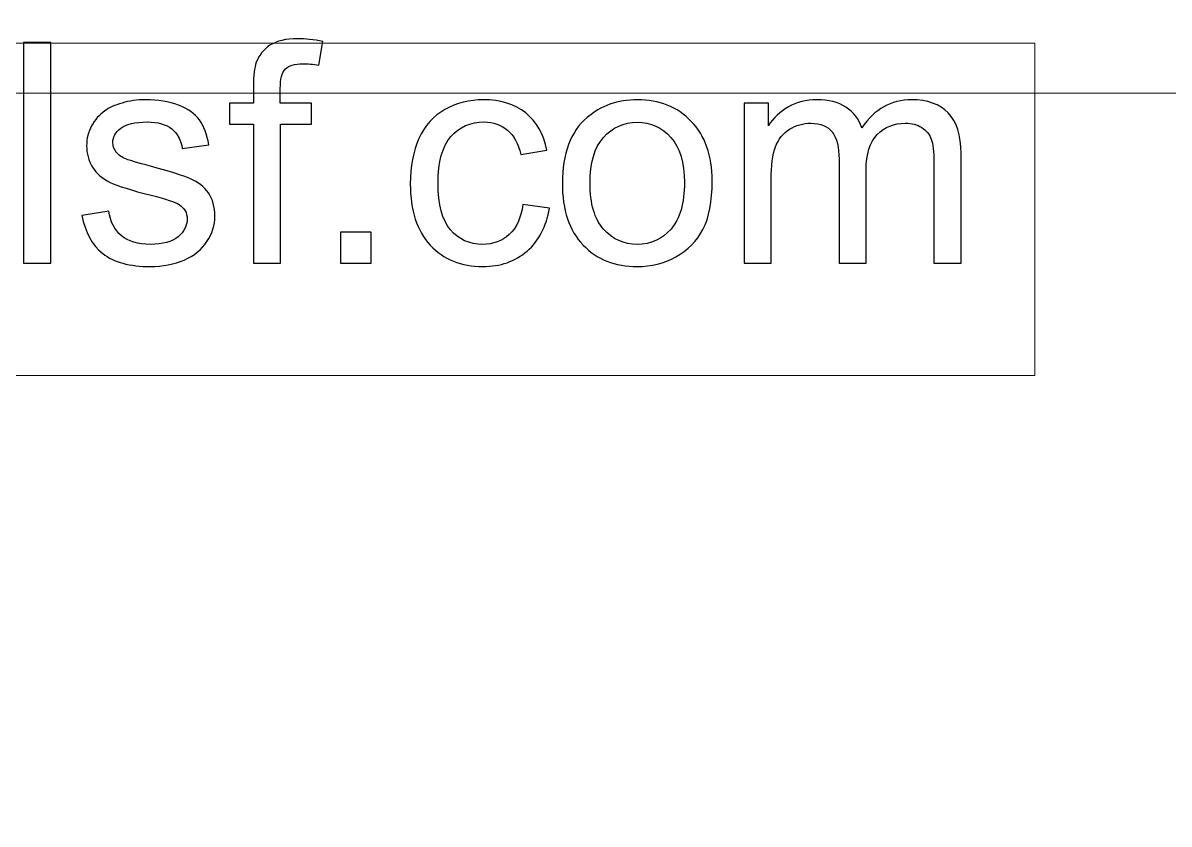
# Model space of a CAD drawing. Header units: centimetres. Extents: x -29.7 to 21.6, y -14.4 to 13.7.
# Drawn here: x -4.154 to -2.894, y 10.213 to 11.094 of the extents above; entities that cross this region are included whole.
import ezdxf

# ---------------------------------------------------------------- set-up
doc = ezdxf.new("R2010")
doc.units = ezdxf.units.CM
doc.header["$MEASUREMENT"] = 0
doc.layers.add('Layer 1', color=7, linetype='Continuous')

msp = doc.modelspace()

# ---------------------------------------------------------------- linework, layer by layer
at = {"layer": 'Layer 1', "color": 1, "lineweight": 9}
for points, knots in [([(-9.06641, 9.70732), (-9.06641, 9.70732), (-9.06641, 13.6953), (-9.06641, 13.6953), (-9.06641, 13.6953), (-9.06641, 13.6953), (0.90354, 13.6953), (0.90354, 13.6953), (0.90354, 13.6953), (0.90354, 13.6953), (0.90354, 9.70732), (0.90354, 9.70732)], [0, 0, 0, 0, 0.25, 0.25, 0.25, 0.25, 0.5, 0.5, 0.5, 0.5, 1, 1, 1, 1]), ([(-1.62536, 11.01684), (-1.62536, 11.01684), (-6.10101, 11.01684), (-6.10101, 11.01684), (-6.10101, 11.01684), (-6.10101, 11.01684), (-6.10101, 11.64086), (-6.10101, 11.64086), (-6.10101, 11.64086), (-6.10101, 11.64086), (-1.62536, 11.64086), (-1.62536, 11.64086), (-1.62536, 11.64086), (-1.62536, 11.64086), (-1.62536, 11.01684), (-1.62536, 11.01684)], [0, 0, 0, 0, 0.2, 0.2, 0.2, 0.2, 0.4, 0.4, 0.4, 0.4, 0.6, 0.6, 0.6, 0.6, 1, 1, 1, 1]), ([(-1.62536, 11.01684), (-1.62536, 11.01684), (-6.10101, 11.01684), (-6.10101, 11.01684), (-6.10101, 11.01684), (-6.10101, 11.01684), (-6.10101, 11.64086), (-6.10101, 11.64086), (-6.10101, 11.64086), (-6.10101, 11.64086), (-1.62536, 11.64086), (-1.62536, 11.64086), (-1.62536, 11.64086), (-1.62536, 11.64086), (-1.62536, 11.01684), (-1.62536, 11.01684)], [0, 0, 0, 0, 0.2, 0.2, 0.2, 0.2, 0.4, 0.4, 0.4, 0.4, 0.6, 0.6, 0.6, 0.6, 1, 1, 1, 1]), ([(-3.90092, 10.82982), (-3.90092, 10.82982), (-3.90092, 10.9827), (-3.90092, 10.9827), (-3.90092, 10.9827), (-3.90092, 10.9827), (-3.92736, 10.9827), (-3.92736, 10.9827), (-3.92736, 10.9827), (-3.92736, 10.9827), (-3.92736, 11.00575), (-3.92736, 11.00575), (-3.92736, 11.00575), (-3.92736, 11.00575), (-3.90092, 11.00575), (-3.90092, 11.00575), (-3.90092, 11.00575), (-3.90092, 11.00575), (-3.90092, 11.02439), (-3.90092, 11.02439), (-3.90092, 11.02439), (-3.90092, 11.0362), (-3.8999, 11.04496), (-3.89781, 11.05067), (-3.89781, 11.05067), (-3.89493, 11.05835), (-3.88996, 11.06462), (-3.88273, 11.06942), (-3.88273, 11.06942), (-3.87555, 11.07422), (-3.86544, 11.0766), (-3.85244, 11.0766), (-3.85244, 11.0766), (-3.84403, 11.0766), (-3.83476, 11.07558), (-3.82459, 11.0736), (-3.82459, 11.0736), (-3.82459, 11.0736), (-3.82905, 11.0475), (-3.82905, 11.0475), (-3.82905, 11.0475), (-3.83527, 11.04858), (-3.84109, 11.04914), (-3.84663, 11.04914), (-3.84663, 11.04914), (-3.85566, 11.04914), (-3.86205, 11.04722), (-3.86583, 11.04338), (-3.86583, 11.04338), (-3.86956, 11.03954), (-3.87143, 11.03236), (-3.87143, 11.02185), (-3.87143, 11.02185), (-3.87143, 11.02185), (-3.87143, 11.00575), (-3.87143, 11.00575), (-3.87143, 11.00575), (-3.87143, 11.00575), (-3.83719, 11.00575), (-3.83719, 11.00575), (-3.83719, 11.00575), (-3.83719, 11.00575), (-3.83719, 10.9827), (-3.83719, 10.9827), (-3.83719, 10.9827), (-3.83719, 10.9827), (-3.87109, 10.9827), (-3.87109, 10.9827), (-3.87109, 10.9827), (-3.87109, 10.9827), (-3.87109, 10.82982), (-3.87109, 10.82982), (-3.87109, 10.82982), (-3.87109, 10.82982), (-3.90092, 10.82982), (-3.90092, 10.82982)], [0, 0, 0, 0, 0.05, 0.05, 0.05, 0.05, 0.1, 0.1, 0.1, 0.1, 0.15, 0.15, 0.15, 0.15, 0.2, 0.2, 0.2, 0.2, 0.25, 0.25, 0.25, 0.25, 0.3, 0.3, 0.3, 0.3, 0.35, 0.35, 0.35, 0.35, 0.4, 0.4, 0.4, 0.4, 0.45, 0.45, 0.45, 0.45, 0.5, 0.5, 0.5, 0.5, 0.55, 0.55, 0.55, 0.55, 0.6, 0.6, 0.6, 0.6, 0.65, 0.65, 0.65, 0.65, 0.7, 0.7, 0.7, 0.7, 0.75, 0.75, 0.75, 0.75, 0.8, 0.8, 0.8, 0.8, 0.85, 0.85, 0.85, 0.85, 0.9, 0.9, 0.9, 0.9, 1, 1, 1, 1]), ([(-3.042, 10.70609), (-3.042, 10.70609), (-5.0235, 10.70609), (-5.0235, 10.70609), (-5.0235, 10.70609), (-5.0235, 10.70609), (-5.0235, 11.07182), (-5.0235, 11.07182), (-5.0235, 11.07182), (-5.0235, 11.07182), (-3.042, 11.07182), (-3.042, 11.07182), (-3.042, 11.07182), (-3.042, 11.07182), (-3.042, 10.70609), (-3.042, 10.70609)], [0, 0, 0, 0, 0.2, 0.2, 0.2, 0.2, 0.4, 0.4, 0.4, 0.4, 0.6, 0.6, 0.6, 0.6, 1, 1, 1, 1]), ([(-3.042, 10.70609), (-3.042, 10.70609), (-5.0235, 10.70609), (-5.0235, 10.70609), (-5.0235, 10.70609), (-5.0235, 10.70609), (-5.0235, 11.07182), (-5.0235, 11.07182), (-5.0235, 11.07182), (-5.0235, 11.07182), (-3.042, 11.07182), (-3.042, 11.07182), (-3.042, 11.07182), (-3.042, 11.07182), (-3.042, 10.70609), (-3.042, 10.70609)], [0, 0, 0, 0, 0.2, 0.2, 0.2, 0.2, 0.4, 0.4, 0.4, 0.4, 0.6, 0.6, 0.6, 0.6, 1, 1, 1, 1]), ([(-4.15352, 10.82982), (-4.15352, 10.82982), (-4.15352, 11.07253), (-4.15352, 11.07253), (-4.15352, 11.07253), (-4.15352, 11.07253), (-4.12369, 11.07253), (-4.12369, 11.07253), (-4.12369, 11.07253), (-4.12369, 11.07253), (-4.12369, 10.82982), (-4.12369, 10.82982), (-4.12369, 10.82982), (-4.12369, 10.82982), (-4.15352, 10.82982), (-4.15352, 10.82982)], [0, 0, 0, 0, 0.2, 0.2, 0.2, 0.2, 0.4, 0.4, 0.4, 0.4, 0.6, 0.6, 0.6, 0.6, 1, 1, 1, 1]), ([(-4.08939, 10.88236), (-4.08939, 10.88236), (-4.0599, 10.88711), (-4.0599, 10.88711), (-4.0599, 10.88711), (-4.05826, 10.8753), (-4.05363, 10.86626), (-4.04606, 10.85993), (-4.04606, 10.85993), (-4.03849, 10.85366), (-4.02787, 10.8505), (-4.01431, 10.8505), (-4.01431, 10.8505), (-4.00058, 10.8505), (-3.99041, 10.85327), (-3.98374, 10.85886), (-3.98374, 10.85886), (-3.97713, 10.8644), (-3.9738, 10.87095), (-3.9738, 10.87846), (-3.9738, 10.87846), (-3.9738, 10.88519), (-3.97679, 10.8905), (-3.98273, 10.89434), (-3.98273, 10.89434), (-3.98691, 10.89699), (-3.99708, 10.90033), (-4.01323, 10.90445), (-4.01323, 10.90445), (-4.03504, 10.90993), (-4.05013, 10.91468), (-4.0586, 10.91869), (-4.0586, 10.91869), (-4.06702, 10.92276), (-4.0734, 10.92829), (-4.07775, 10.93541), (-4.07775, 10.93541), (-4.0821, 10.94247), (-4.08431, 10.95033), (-4.08431, 10.95891), (-4.08431, 10.95891), (-4.08431, 10.96677), (-4.0825, 10.974), (-4.07894, 10.98067), (-4.07894, 10.98067), (-4.07532, 10.98733), (-4.07047, 10.99287), (-4.06431, 10.99728), (-4.06431, 10.99728), (-4.05967, 11.00067), (-4.05335, 11.00355), (-4.04538, 11.00592), (-4.04538, 11.00592), (-4.03736, 11.00829), (-4.02883, 11.00948), (-4.01967, 11.00948), (-4.01967, 11.00948), (-4.00589, 11.00948), (-3.9938, 11.0075), (-3.9834, 11.00349), (-3.9834, 11.00349), (-3.97295, 10.99954), (-3.96527, 10.99411), (-3.9603, 10.98733), (-3.9603, 10.98733), (-3.95538, 10.9805), (-3.95194, 10.9714), (-3.95007, 10.95999), (-3.95007, 10.95999), (-3.95007, 10.95999), (-3.97922, 10.95592), (-3.97922, 10.95592), (-3.97922, 10.95592), (-3.98052, 10.96507), (-3.98436, 10.97225), (-3.99069, 10.97739), (-3.99069, 10.97739), (-3.99702, 10.98253), (-4.00595, 10.98507), (-4.01753, 10.98507), (-4.01753, 10.98507), (-4.03114, 10.98507), (-4.04092, 10.98281), (-4.04674, 10.97829), (-4.04674, 10.97829), (-4.05256, 10.97377), (-4.05549, 10.96846), (-4.05549, 10.96242), (-4.05549, 10.96242), (-4.05549, 10.95858), (-4.05431, 10.95507), (-4.05188, 10.95197), (-4.05188, 10.95197), (-4.04945, 10.9488), (-4.04566, 10.94615), (-4.04047, 10.94406), (-4.04047, 10.94406), (-4.03747, 10.94293), (-4.02877, 10.94038), (-4.01419, 10.93643), (-4.01419, 10.93643), (-3.99318, 10.93084), (-3.97849, 10.9262), (-3.97013, 10.92264), (-3.97013, 10.92264), (-3.96177, 10.91908), (-3.95521, 10.91383), (-3.95047, 10.90705), (-3.95047, 10.90705), (-3.94566, 10.90021), (-3.94329, 10.89174), (-3.94329, 10.88157), (-3.94329, 10.88157), (-3.94329, 10.87168), (-3.94617, 10.86236), (-3.95199, 10.85361), (-3.95199, 10.85361), (-3.95781, 10.84485), (-3.96617, 10.83807), (-3.97708, 10.83327), (-3.97708, 10.83327), (-3.98804, 10.82846), (-4.00041, 10.82609), (-4.01419, 10.82609), (-4.01419, 10.82609), (-4.03702, 10.82609), (-4.05448, 10.83084), (-4.06645, 10.84027), (-4.06645, 10.84027), (-4.07843, 10.84976), (-4.08606, 10.86377), (-4.08939, 10.88236)], [0, 0, 0, 0, 0.0294118, 0.0294118, 0.0294118, 0.0294118, 0.0588235, 0.0588235, 0.0588235, 0.0588235, 0.0882353, 0.0882353, 0.0882353, 0.0882353, 0.1176471, 0.1176471, 0.1176471, 0.1176471, 0.1470588, 0.1470588, 0.1470588, 0.1470588, 0.1764706, 0.1764706, 0.1764706, 0.1764706, 0.2058824, 0.2058824, 0.2058824, 0.2058824, 0.2352941, 0.2352941, 0.2352941, 0.2352941, 0.2647059, 0.2647059, 0.2647059, 0.2647059, 0.2941176, 0.2941176, 0.2941176, 0.2941176, 0.3235294, 0.3235294, 0.3235294, 0.3235294, 0.3529412, 0.3529412, 0.3529412, 0.3529412, 0.3823529, 0.3823529, 0.3823529, 0.3823529, 0.4117647, 0.4117647, 0.4117647, 0.4117647, 0.4411765, 0.4411765, 0.4411765, 0.4411765, 0.4705882, 0.4705882, 0.4705882, 0.4705882, 0.5, 0.5, 0.5, 0.5, 0.5294118, 0.5294118, 0.5294118, 0.5294118, 0.5588235, 0.5588235, 0.5588235, 0.5588235, 0.5882353, 0.5882353, 0.5882353, 0.5882353, 0.6176471, 0.6176471, 0.6176471, 0.6176471, 0.6470588, 0.6470588, 0.6470588, 0.6470588, 0.6764706, 0.6764706, 0.6764706, 0.6764706, 0.7058824, 0.7058824, 0.7058824, 0.7058824, 0.7352941, 0.7352941, 0.7352941, 0.7352941, 0.7647059, 0.7647059, 0.7647059, 0.7647059, 0.7941176, 0.7941176, 0.7941176, 0.7941176, 0.8235294, 0.8235294, 0.8235294, 0.8235294, 0.8529412, 0.8529412, 0.8529412, 0.8529412, 0.8823529, 0.8823529, 0.8823529, 0.8823529, 0.9117647, 0.9117647, 0.9117647, 0.9117647, 0.9411765, 0.9411765, 0.9411765, 0.9411765, 1, 1, 1, 1]), ([(-3.60476, 10.89423), (-3.60476, 10.89423), (-3.57561, 10.89016), (-3.57561, 10.89016), (-3.57561, 10.89016), (-3.57883, 10.8701), (-3.58697, 10.85445), (-3.60013, 10.8431), (-3.60013, 10.8431), (-3.61329, 10.83174), (-3.62951, 10.82609), (-3.64866, 10.82609), (-3.64866, 10.82609), (-3.67267, 10.82609), (-3.69199, 10.83394), (-3.70657, 10.84965), (-3.70657, 10.84965), (-3.7212, 10.86536), (-3.72849, 10.88784), (-3.72849, 10.91711), (-3.72849, 10.91711), (-3.72849, 10.93609), (-3.72533, 10.95264), (-3.71906, 10.96688), (-3.71906, 10.96688), (-3.71278, 10.98106), (-3.70324, 10.99174), (-3.69036, 10.9988), (-3.69036, 10.9988), (-3.67753, 11.00592), (-3.66358, 11.00948), (-3.64844, 11.00948), (-3.64844, 11.00948), (-3.6294, 11.00948), (-3.61375, 11.00468), (-3.60166, 10.99502), (-3.60166, 10.99502), (-3.58951, 10.98536), (-3.58171, 10.97163), (-3.57832, 10.95389), (-3.57832, 10.95389), (-3.57832, 10.95389), (-3.60714, 10.94948), (-3.60714, 10.94948), (-3.60714, 10.94948), (-3.6099, 10.96129), (-3.61476, 10.97016), (-3.62183, 10.97615), (-3.62183, 10.97615), (-3.62883, 10.98208), (-3.63731, 10.98507), (-3.64725, 10.98507), (-3.64725, 10.98507), (-3.66228, 10.98507), (-3.67448, 10.97971), (-3.68391, 10.96897), (-3.68391, 10.96897), (-3.69329, 10.95818), (-3.69798, 10.94123), (-3.69798, 10.91795), (-3.69798, 10.91795), (-3.69798, 10.89434), (-3.69346, 10.87722), (-3.68442, 10.86654), (-3.68442, 10.86654), (-3.67533, 10.85586), (-3.66352, 10.8505), (-3.649, 10.8505), (-3.649, 10.8505), (-3.63725, 10.8505), (-3.62747, 10.85406), (-3.61968, 10.86123), (-3.61968, 10.86123), (-3.61183, 10.86835), (-3.60685, 10.87937), (-3.60476, 10.89423)], [0, 0, 0, 0, 0.05, 0.05, 0.05, 0.05, 0.1, 0.1, 0.1, 0.1, 0.15, 0.15, 0.15, 0.15, 0.2, 0.2, 0.2, 0.2, 0.25, 0.25, 0.25, 0.25, 0.3, 0.3, 0.3, 0.3, 0.35, 0.35, 0.35, 0.35, 0.4, 0.4, 0.4, 0.4, 0.45, 0.45, 0.45, 0.45, 0.5, 0.5, 0.5, 0.5, 0.55, 0.55, 0.55, 0.55, 0.6, 0.6, 0.6, 0.6, 0.65, 0.65, 0.65, 0.65, 0.7, 0.7, 0.7, 0.7, 0.75, 0.75, 0.75, 0.75, 0.8, 0.8, 0.8, 0.8, 0.85, 0.85, 0.85, 0.85, 0.9, 0.9, 0.9, 0.9, 1, 1, 1, 1]), ([(-3.56137, 10.91779), (-3.56137, 10.95027), (-3.55233, 10.97434), (-3.5342, 10.98999), (-3.5342, 10.98999), (-3.51911, 11.00298), (-3.50064, 11.00948), (-3.47889, 11.00948), (-3.47889, 11.00948), (-3.45476, 11.00948), (-3.43499, 11.00157), (-3.41962, 10.98575), (-3.41962, 10.98575), (-3.40431, 10.96999), (-3.39663, 10.94812), (-3.39663, 10.92027), (-3.39663, 10.92027), (-3.39663, 10.89767), (-3.40002, 10.87993), (-3.4068, 10.86699), (-3.4068, 10.86699), (-3.41358, 10.85406), (-3.42347, 10.844), (-3.43646, 10.83683), (-3.43646, 10.83683), (-3.4494, 10.82965), (-3.46358, 10.82609), (-3.47889, 10.82609), (-3.47889, 10.82609), (-3.50352, 10.82609), (-3.52341, 10.83394), (-3.53861, 10.84971), (-3.53861, 10.84971), (-3.5538, 10.86547), (-3.56137, 10.88818), (-3.56137, 10.91779)], [0, 0, 0, 0, 0.1, 0.1, 0.1, 0.1, 0.2, 0.2, 0.2, 0.2, 0.3, 0.3, 0.3, 0.3, 0.4, 0.4, 0.4, 0.4, 0.5, 0.5, 0.5, 0.5, 0.6, 0.6, 0.6, 0.6, 0.7, 0.7, 0.7, 0.7, 0.8, 0.8, 0.8, 0.8, 1, 1, 1, 1]), ([(-3.36166, 10.82982), (-3.36166, 10.82982), (-3.36166, 11.00575), (-3.36166, 11.00575), (-3.36166, 11.00575), (-3.36166, 11.00575), (-3.33488, 11.00575), (-3.33488, 11.00575), (-3.33488, 11.00575), (-3.33488, 11.00575), (-3.33488, 10.98089), (-3.33488, 10.98089), (-3.33488, 10.98089), (-3.3294, 10.98948), (-3.32205, 10.99643), (-3.3129, 11.00163), (-3.3129, 11.00163), (-3.30375, 11.00688), (-3.29335, 11.00948), (-3.28166, 11.00948), (-3.28166, 11.00948), (-3.26866, 11.00948), (-3.25799, 11.00677), (-3.24968, 11.0014), (-3.24968, 11.0014), (-3.24138, 10.99598), (-3.2355, 10.98846), (-3.23211, 10.97875), (-3.23211, 10.97875), (-3.2181, 10.99925), (-3.19996, 11.00948), (-3.17759, 11.00948), (-3.17759, 11.00948), (-3.16008, 11.00948), (-3.14657, 11.00468), (-3.1372, 10.99502), (-3.1372, 10.99502), (-3.12776, 10.98536), (-3.12302, 10.9705), (-3.12302, 10.95044), (-3.12302, 10.95044), (-3.12302, 10.95044), (-3.12302, 10.82982), (-3.12302, 10.82982), (-3.12302, 10.82982), (-3.12302, 10.82982), (-3.15285, 10.82982), (-3.15285, 10.82982), (-3.15285, 10.82982), (-3.15285, 10.82982), (-3.15285, 10.94055), (-3.15285, 10.94055), (-3.15285, 10.94055), (-3.15285, 10.95242), (-3.15386, 10.96101), (-3.15578, 10.96626), (-3.15578, 10.96626), (-3.1577, 10.97151), (-3.16121, 10.97569), (-3.16635, 10.97891), (-3.16635, 10.97891), (-3.17143, 10.98214), (-3.17742, 10.98372), (-3.18426, 10.98372), (-3.18426, 10.98372), (-3.19669, 10.98372), (-3.20697, 10.97959), (-3.21516, 10.9714), (-3.21516, 10.9714), (-3.22335, 10.96315), (-3.22742, 10.94999), (-3.22742, 10.93191), (-3.22742, 10.93191), (-3.22742, 10.93191), (-3.22742, 10.82982), (-3.22742, 10.82982), (-3.22742, 10.82982), (-3.22742, 10.82982), (-3.25725, 10.82982), (-3.25725, 10.82982), (-3.25725, 10.82982), (-3.25725, 10.82982), (-3.25725, 10.944), (-3.25725, 10.944), (-3.25725, 10.944), (-3.25725, 10.95722), (-3.25968, 10.96716), (-3.26454, 10.97377), (-3.26454, 10.97377), (-3.2694, 10.98038), (-3.27736, 10.98372), (-3.28838, 10.98372), (-3.28838, 10.98372), (-3.29674, 10.98372), (-3.30448, 10.98151), (-3.3116, 10.97711), (-3.3116, 10.97711), (-3.31872, 10.9727), (-3.32386, 10.96626), (-3.32708, 10.95773), (-3.32708, 10.95773), (-3.33025, 10.94925), (-3.33183, 10.93699), (-3.33183, 10.92101), (-3.33183, 10.92101), (-3.33183, 10.92101), (-3.33183, 10.82982), (-3.33183, 10.82982), (-3.33183, 10.82982), (-3.33183, 10.82982), (-3.36166, 10.82982), (-3.36166, 10.82982)], [0, 0, 0, 0, 0.0344828, 0.0344828, 0.0344828, 0.0344828, 0.0689655, 0.0689655, 0.0689655, 0.0689655, 0.1034483, 0.1034483, 0.1034483, 0.1034483, 0.137931, 0.137931, 0.137931, 0.137931, 0.1724138, 0.1724138, 0.1724138, 0.1724138, 0.2068966, 0.2068966, 0.2068966, 0.2068966, 0.2413793, 0.2413793, 0.2413793, 0.2413793, 0.2758621, 0.2758621, 0.2758621, 0.2758621, 0.3103448, 0.3103448, 0.3103448, 0.3103448, 0.3448276, 0.3448276, 0.3448276, 0.3448276, 0.3793103, 0.3793103, 0.3793103, 0.3793103, 0.4137931, 0.4137931, 0.4137931, 0.4137931, 0.4482759, 0.4482759, 0.4482759, 0.4482759, 0.4827586, 0.4827586, 0.4827586, 0.4827586, 0.5172414, 0.5172414, 0.5172414, 0.5172414, 0.5517241, 0.5517241, 0.5517241, 0.5517241, 0.5862069, 0.5862069, 0.5862069, 0.5862069, 0.6206897, 0.6206897, 0.6206897, 0.6206897, 0.6551724, 0.6551724, 0.6551724, 0.6551724, 0.6896552, 0.6896552, 0.6896552, 0.6896552, 0.7241379, 0.7241379, 0.7241379, 0.7241379, 0.7586207, 0.7586207, 0.7586207, 0.7586207, 0.7931034, 0.7931034, 0.7931034, 0.7931034, 0.8275862, 0.8275862, 0.8275862, 0.8275862, 0.862069, 0.862069, 0.862069, 0.862069, 0.8965517, 0.8965517, 0.8965517, 0.8965517, 0.9310345, 0.9310345, 0.9310345, 0.9310345, 1, 1, 1, 1]), ([(-3.53087, 10.91773), (-3.53087, 10.89524), (-3.52595, 10.87841), (-3.51612, 10.86728), (-3.51612, 10.86728), (-3.50623, 10.85609), (-3.49386, 10.8505), (-3.47889, 10.8505), (-3.47889, 10.8505), (-3.46409, 10.8505), (-3.45177, 10.85609), (-3.44188, 10.86733), (-3.44188, 10.86733), (-3.43205, 10.87858), (-3.42714, 10.8957), (-3.42714, 10.91869), (-3.42714, 10.91869), (-3.42714, 10.94038), (-3.43211, 10.95682), (-3.442, 10.96795), (-3.442, 10.96795), (-3.45188, 10.97914), (-3.4642, 10.98473), (-3.47889, 10.98473), (-3.47889, 10.98473), (-3.49386, 10.98473), (-3.50623, 10.9792), (-3.51612, 10.96807), (-3.51612, 10.96807), (-3.52595, 10.95694), (-3.53087, 10.94016), (-3.53087, 10.91773)], [0, 0, 0, 0, 0.1111111, 0.1111111, 0.1111111, 0.1111111, 0.2222222, 0.2222222, 0.2222222, 0.2222222, 0.3333333, 0.3333333, 0.3333333, 0.3333333, 0.4444444, 0.4444444, 0.4444444, 0.4444444, 0.5555556, 0.5555556, 0.5555556, 0.5555556, 0.6666667, 0.6666667, 0.6666667, 0.6666667, 0.7777778, 0.7777778, 0.7777778, 0.7777778, 1, 1, 1, 1]), ([(-3.80538, 10.82982), (-3.80538, 10.82982), (-3.80538, 10.86372), (-3.80538, 10.86372), (-3.80538, 10.86372), (-3.80538, 10.86372), (-3.77148, 10.86372), (-3.77148, 10.86372), (-3.77148, 10.86372), (-3.77148, 10.86372), (-3.77148, 10.82982), (-3.77148, 10.82982), (-3.77148, 10.82982), (-3.77148, 10.82982), (-3.80538, 10.82982), (-3.80538, 10.82982)], [0, 0, 0, 0, 0.2, 0.2, 0.2, 0.2, 0.4, 0.4, 0.4, 0.4, 0.6, 0.6, 0.6, 0.6, 1, 1, 1, 1])]:
    msp.add_open_spline(points, degree=3, knots=knots, dxfattribs=at)
at = {"layer": 'Layer 1', "color": 250}
for points, knots in [([(-3.90092, 10.82982), (-3.90092, 10.82982), (-3.90092, 10.9827), (-3.90092, 10.9827), (-3.90092, 10.9827), (-3.90092, 10.9827), (-3.92736, 10.9827), (-3.92736, 10.9827), (-3.92736, 10.9827), (-3.92736, 10.9827), (-3.92736, 11.00575), (-3.92736, 11.00575), (-3.92736, 11.00575), (-3.92736, 11.00575), (-3.90092, 11.00575), (-3.90092, 11.00575), (-3.90092, 11.00575), (-3.90092, 11.00575), (-3.90092, 11.02439), (-3.90092, 11.02439), (-3.90092, 11.02439), (-3.90092, 11.0362), (-3.8999, 11.04496), (-3.89781, 11.05067), (-3.89781, 11.05067), (-3.89493, 11.05835), (-3.88996, 11.06462), (-3.88273, 11.06942), (-3.88273, 11.06942), (-3.87555, 11.07422), (-3.86544, 11.0766), (-3.85244, 11.0766), (-3.85244, 11.0766), (-3.84403, 11.0766), (-3.83476, 11.07558), (-3.82459, 11.0736), (-3.82459, 11.0736), (-3.82459, 11.0736), (-3.82905, 11.0475), (-3.82905, 11.0475), (-3.82905, 11.0475), (-3.83527, 11.04858), (-3.84109, 11.04914), (-3.84663, 11.04914), (-3.84663, 11.04914), (-3.85566, 11.04914), (-3.86205, 11.04722), (-3.86583, 11.04338), (-3.86583, 11.04338), (-3.86956, 11.03954), (-3.87143, 11.03236), (-3.87143, 11.02185), (-3.87143, 11.02185), (-3.87143, 11.02185), (-3.87143, 11.00575), (-3.87143, 11.00575), (-3.87143, 11.00575), (-3.87143, 11.00575), (-3.83719, 11.00575), (-3.83719, 11.00575), (-3.83719, 11.00575), (-3.83719, 11.00575), (-3.83719, 10.9827), (-3.83719, 10.9827), (-3.83719, 10.9827), (-3.83719, 10.9827), (-3.87109, 10.9827), (-3.87109, 10.9827), (-3.87109, 10.9827), (-3.87109, 10.9827), (-3.87109, 10.82982), (-3.87109, 10.82982), (-3.87109, 10.82982), (-3.87109, 10.82982), (-3.90092, 10.82982), (-3.90092, 10.82982)], [0, 0, 0, 0, 0.05, 0.05, 0.05, 0.05, 0.1, 0.1, 0.1, 0.1, 0.15, 0.15, 0.15, 0.15, 0.2, 0.2, 0.2, 0.2, 0.25, 0.25, 0.25, 0.25, 0.3, 0.3, 0.3, 0.3, 0.35, 0.35, 0.35, 0.35, 0.4, 0.4, 0.4, 0.4, 0.45, 0.45, 0.45, 0.45, 0.5, 0.5, 0.5, 0.5, 0.55, 0.55, 0.55, 0.55, 0.6, 0.6, 0.6, 0.6, 0.65, 0.65, 0.65, 0.65, 0.7, 0.7, 0.7, 0.7, 0.75, 0.75, 0.75, 0.75, 0.8, 0.8, 0.8, 0.8, 0.85, 0.85, 0.85, 0.85, 0.9, 0.9, 0.9, 0.9, 1, 1, 1, 1]), ([(-4.15352, 10.82982), (-4.15352, 10.82982), (-4.15352, 11.07253), (-4.15352, 11.07253), (-4.15352, 11.07253), (-4.15352, 11.07253), (-4.12369, 11.07253), (-4.12369, 11.07253), (-4.12369, 11.07253), (-4.12369, 11.07253), (-4.12369, 10.82982), (-4.12369, 10.82982), (-4.12369, 10.82982), (-4.12369, 10.82982), (-4.15352, 10.82982), (-4.15352, 10.82982)], [0, 0, 0, 0, 0.2, 0.2, 0.2, 0.2, 0.4, 0.4, 0.4, 0.4, 0.6, 0.6, 0.6, 0.6, 1, 1, 1, 1]), ([(-4.08939, 10.88236), (-4.08939, 10.88236), (-4.0599, 10.88711), (-4.0599, 10.88711), (-4.0599, 10.88711), (-4.05826, 10.8753), (-4.05363, 10.86626), (-4.04606, 10.85993), (-4.04606, 10.85993), (-4.03849, 10.85366), (-4.02787, 10.8505), (-4.01431, 10.8505), (-4.01431, 10.8505), (-4.00058, 10.8505), (-3.99041, 10.85327), (-3.98374, 10.85886), (-3.98374, 10.85886), (-3.97713, 10.8644), (-3.9738, 10.87095), (-3.9738, 10.87846), (-3.9738, 10.87846), (-3.9738, 10.88519), (-3.97679, 10.8905), (-3.98273, 10.89434), (-3.98273, 10.89434), (-3.98691, 10.89699), (-3.99708, 10.90033), (-4.01323, 10.90445), (-4.01323, 10.90445), (-4.03504, 10.90993), (-4.05013, 10.91468), (-4.0586, 10.91869), (-4.0586, 10.91869), (-4.06702, 10.92276), (-4.0734, 10.92829), (-4.07775, 10.93541), (-4.07775, 10.93541), (-4.0821, 10.94247), (-4.08431, 10.95033), (-4.08431, 10.95891), (-4.08431, 10.95891), (-4.08431, 10.96677), (-4.0825, 10.974), (-4.07894, 10.98067), (-4.07894, 10.98067), (-4.07532, 10.98733), (-4.07047, 10.99287), (-4.06431, 10.99728), (-4.06431, 10.99728), (-4.05967, 11.00067), (-4.05335, 11.00355), (-4.04538, 11.00592), (-4.04538, 11.00592), (-4.03736, 11.00829), (-4.02883, 11.00948), (-4.01967, 11.00948), (-4.01967, 11.00948), (-4.00589, 11.00948), (-3.9938, 11.0075), (-3.9834, 11.00349), (-3.9834, 11.00349), (-3.97295, 10.99954), (-3.96527, 10.99411), (-3.9603, 10.98733), (-3.9603, 10.98733), (-3.95538, 10.9805), (-3.95194, 10.9714), (-3.95007, 10.95999), (-3.95007, 10.95999), (-3.95007, 10.95999), (-3.97922, 10.95592), (-3.97922, 10.95592), (-3.97922, 10.95592), (-3.98052, 10.96507), (-3.98436, 10.97225), (-3.99069, 10.97739), (-3.99069, 10.97739), (-3.99702, 10.98253), (-4.00595, 10.98507), (-4.01753, 10.98507), (-4.01753, 10.98507), (-4.03114, 10.98507), (-4.04092, 10.98281), (-4.04674, 10.97829), (-4.04674, 10.97829), (-4.05256, 10.97377), (-4.05549, 10.96846), (-4.05549, 10.96242), (-4.05549, 10.96242), (-4.05549, 10.95858), (-4.05431, 10.95507), (-4.05188, 10.95197), (-4.05188, 10.95197), (-4.04945, 10.9488), (-4.04566, 10.94615), (-4.04047, 10.94406), (-4.04047, 10.94406), (-4.03747, 10.94293), (-4.02877, 10.94038), (-4.01419, 10.93643), (-4.01419, 10.93643), (-3.99318, 10.93084), (-3.97849, 10.9262), (-3.97013, 10.92264), (-3.97013, 10.92264), (-3.96177, 10.91908), (-3.95521, 10.91383), (-3.95047, 10.90705), (-3.95047, 10.90705), (-3.94566, 10.90021), (-3.94329, 10.89174), (-3.94329, 10.88157), (-3.94329, 10.88157), (-3.94329, 10.87168), (-3.94617, 10.86236), (-3.95199, 10.85361), (-3.95199, 10.85361), (-3.95781, 10.84485), (-3.96617, 10.83807), (-3.97708, 10.83327), (-3.97708, 10.83327), (-3.98804, 10.82846), (-4.00041, 10.82609), (-4.01419, 10.82609), (-4.01419, 10.82609), (-4.03702, 10.82609), (-4.05448, 10.83084), (-4.06645, 10.84027), (-4.06645, 10.84027), (-4.07843, 10.84976), (-4.08606, 10.86377), (-4.08939, 10.88236)], [0, 0, 0, 0, 0.0294118, 0.0294118, 0.0294118, 0.0294118, 0.0588235, 0.0588235, 0.0588235, 0.0588235, 0.0882353, 0.0882353, 0.0882353, 0.0882353, 0.1176471, 0.1176471, 0.1176471, 0.1176471, 0.1470588, 0.1470588, 0.1470588, 0.1470588, 0.1764706, 0.1764706, 0.1764706, 0.1764706, 0.2058824, 0.2058824, 0.2058824, 0.2058824, 0.2352941, 0.2352941, 0.2352941, 0.2352941, 0.2647059, 0.2647059, 0.2647059, 0.2647059, 0.2941176, 0.2941176, 0.2941176, 0.2941176, 0.3235294, 0.3235294, 0.3235294, 0.3235294, 0.3529412, 0.3529412, 0.3529412, 0.3529412, 0.3823529, 0.3823529, 0.3823529, 0.3823529, 0.4117647, 0.4117647, 0.4117647, 0.4117647, 0.4411765, 0.4411765, 0.4411765, 0.4411765, 0.4705882, 0.4705882, 0.4705882, 0.4705882, 0.5, 0.5, 0.5, 0.5, 0.5294118, 0.5294118, 0.5294118, 0.5294118, 0.5588235, 0.5588235, 0.5588235, 0.5588235, 0.5882353, 0.5882353, 0.5882353, 0.5882353, 0.6176471, 0.6176471, 0.6176471, 0.6176471, 0.6470588, 0.6470588, 0.6470588, 0.6470588, 0.6764706, 0.6764706, 0.6764706, 0.6764706, 0.7058824, 0.7058824, 0.7058824, 0.7058824, 0.7352941, 0.7352941, 0.7352941, 0.7352941, 0.7647059, 0.7647059, 0.7647059, 0.7647059, 0.7941176, 0.7941176, 0.7941176, 0.7941176, 0.8235294, 0.8235294, 0.8235294, 0.8235294, 0.8529412, 0.8529412, 0.8529412, 0.8529412, 0.8823529, 0.8823529, 0.8823529, 0.8823529, 0.9117647, 0.9117647, 0.9117647, 0.9117647, 0.9411765, 0.9411765, 0.9411765, 0.9411765, 1, 1, 1, 1]), ([(-3.60476, 10.89423), (-3.60476, 10.89423), (-3.57561, 10.89016), (-3.57561, 10.89016), (-3.57561, 10.89016), (-3.57883, 10.8701), (-3.58697, 10.85445), (-3.60013, 10.8431), (-3.60013, 10.8431), (-3.61329, 10.83174), (-3.62951, 10.82609), (-3.64866, 10.82609), (-3.64866, 10.82609), (-3.67267, 10.82609), (-3.69199, 10.83394), (-3.70657, 10.84965), (-3.70657, 10.84965), (-3.7212, 10.86536), (-3.72849, 10.88784), (-3.72849, 10.91711), (-3.72849, 10.91711), (-3.72849, 10.93609), (-3.72533, 10.95264), (-3.71906, 10.96688), (-3.71906, 10.96688), (-3.71278, 10.98106), (-3.70324, 10.99174), (-3.69036, 10.9988), (-3.69036, 10.9988), (-3.67753, 11.00592), (-3.66358, 11.00948), (-3.64844, 11.00948), (-3.64844, 11.00948), (-3.6294, 11.00948), (-3.61375, 11.00468), (-3.60166, 10.99502), (-3.60166, 10.99502), (-3.58951, 10.98536), (-3.58171, 10.97163), (-3.57832, 10.95389), (-3.57832, 10.95389), (-3.57832, 10.95389), (-3.60714, 10.94948), (-3.60714, 10.94948), (-3.60714, 10.94948), (-3.6099, 10.96129), (-3.61476, 10.97016), (-3.62183, 10.97615), (-3.62183, 10.97615), (-3.62883, 10.98208), (-3.63731, 10.98507), (-3.64725, 10.98507), (-3.64725, 10.98507), (-3.66228, 10.98507), (-3.67448, 10.97971), (-3.68391, 10.96897), (-3.68391, 10.96897), (-3.69329, 10.95818), (-3.69798, 10.94123), (-3.69798, 10.91795), (-3.69798, 10.91795), (-3.69798, 10.89434), (-3.69346, 10.87722), (-3.68442, 10.86654), (-3.68442, 10.86654), (-3.67533, 10.85586), (-3.66352, 10.8505), (-3.649, 10.8505), (-3.649, 10.8505), (-3.63725, 10.8505), (-3.62747, 10.85406), (-3.61968, 10.86123), (-3.61968, 10.86123), (-3.61183, 10.86835), (-3.60685, 10.87937), (-3.60476, 10.89423)], [0, 0, 0, 0, 0.05, 0.05, 0.05, 0.05, 0.1, 0.1, 0.1, 0.1, 0.15, 0.15, 0.15, 0.15, 0.2, 0.2, 0.2, 0.2, 0.25, 0.25, 0.25, 0.25, 0.3, 0.3, 0.3, 0.3, 0.35, 0.35, 0.35, 0.35, 0.4, 0.4, 0.4, 0.4, 0.45, 0.45, 0.45, 0.45, 0.5, 0.5, 0.5, 0.5, 0.55, 0.55, 0.55, 0.55, 0.6, 0.6, 0.6, 0.6, 0.65, 0.65, 0.65, 0.65, 0.7, 0.7, 0.7, 0.7, 0.75, 0.75, 0.75, 0.75, 0.8, 0.8, 0.8, 0.8, 0.85, 0.85, 0.85, 0.85, 0.9, 0.9, 0.9, 0.9, 1, 1, 1, 1]), ([(-3.56137, 10.91779), (-3.56137, 10.95027), (-3.55233, 10.97434), (-3.5342, 10.98999), (-3.5342, 10.98999), (-3.51911, 11.00298), (-3.50064, 11.00948), (-3.47889, 11.00948), (-3.47889, 11.00948), (-3.45476, 11.00948), (-3.43499, 11.00157), (-3.41962, 10.98575), (-3.41962, 10.98575), (-3.40431, 10.96999), (-3.39663, 10.94812), (-3.39663, 10.92027), (-3.39663, 10.92027), (-3.39663, 10.89767), (-3.40002, 10.87993), (-3.4068, 10.86699), (-3.4068, 10.86699), (-3.41358, 10.85406), (-3.42347, 10.844), (-3.43646, 10.83683), (-3.43646, 10.83683), (-3.4494, 10.82965), (-3.46358, 10.82609), (-3.47889, 10.82609), (-3.47889, 10.82609), (-3.50352, 10.82609), (-3.52341, 10.83394), (-3.53861, 10.84971), (-3.53861, 10.84971), (-3.5538, 10.86547), (-3.56137, 10.88818), (-3.56137, 10.91779)], [0, 0, 0, 0, 0.1, 0.1, 0.1, 0.1, 0.2, 0.2, 0.2, 0.2, 0.3, 0.3, 0.3, 0.3, 0.4, 0.4, 0.4, 0.4, 0.5, 0.5, 0.5, 0.5, 0.6, 0.6, 0.6, 0.6, 0.7, 0.7, 0.7, 0.7, 0.8, 0.8, 0.8, 0.8, 1, 1, 1, 1]), ([(-3.36166, 10.82982), (-3.36166, 10.82982), (-3.36166, 11.00575), (-3.36166, 11.00575), (-3.36166, 11.00575), (-3.36166, 11.00575), (-3.33488, 11.00575), (-3.33488, 11.00575), (-3.33488, 11.00575), (-3.33488, 11.00575), (-3.33488, 10.98089), (-3.33488, 10.98089), (-3.33488, 10.98089), (-3.3294, 10.98948), (-3.32205, 10.99643), (-3.3129, 11.00163), (-3.3129, 11.00163), (-3.30375, 11.00688), (-3.29335, 11.00948), (-3.28166, 11.00948), (-3.28166, 11.00948), (-3.26866, 11.00948), (-3.25799, 11.00677), (-3.24968, 11.0014), (-3.24968, 11.0014), (-3.24138, 10.99598), (-3.2355, 10.98846), (-3.23211, 10.97875), (-3.23211, 10.97875), (-3.2181, 10.99925), (-3.19996, 11.00948), (-3.17759, 11.00948), (-3.17759, 11.00948), (-3.16008, 11.00948), (-3.14657, 11.00468), (-3.1372, 10.99502), (-3.1372, 10.99502), (-3.12776, 10.98536), (-3.12302, 10.9705), (-3.12302, 10.95044), (-3.12302, 10.95044), (-3.12302, 10.95044), (-3.12302, 10.82982), (-3.12302, 10.82982), (-3.12302, 10.82982), (-3.12302, 10.82982), (-3.15285, 10.82982), (-3.15285, 10.82982), (-3.15285, 10.82982), (-3.15285, 10.82982), (-3.15285, 10.94055), (-3.15285, 10.94055), (-3.15285, 10.94055), (-3.15285, 10.95242), (-3.15386, 10.96101), (-3.15578, 10.96626), (-3.15578, 10.96626), (-3.1577, 10.97151), (-3.16121, 10.97569), (-3.16635, 10.97891), (-3.16635, 10.97891), (-3.17143, 10.98214), (-3.17742, 10.98372), (-3.18426, 10.98372), (-3.18426, 10.98372), (-3.19669, 10.98372), (-3.20697, 10.97959), (-3.21516, 10.9714), (-3.21516, 10.9714), (-3.22335, 10.96315), (-3.22742, 10.94999), (-3.22742, 10.93191), (-3.22742, 10.93191), (-3.22742, 10.93191), (-3.22742, 10.82982), (-3.22742, 10.82982), (-3.22742, 10.82982), (-3.22742, 10.82982), (-3.25725, 10.82982), (-3.25725, 10.82982), (-3.25725, 10.82982), (-3.25725, 10.82982), (-3.25725, 10.944), (-3.25725, 10.944), (-3.25725, 10.944), (-3.25725, 10.95722), (-3.25968, 10.96716), (-3.26454, 10.97377), (-3.26454, 10.97377), (-3.2694, 10.98038), (-3.27736, 10.98372), (-3.28838, 10.98372), (-3.28838, 10.98372), (-3.29674, 10.98372), (-3.30448, 10.98151), (-3.3116, 10.97711), (-3.3116, 10.97711), (-3.31872, 10.9727), (-3.32386, 10.96626), (-3.32708, 10.95773), (-3.32708, 10.95773), (-3.33025, 10.94925), (-3.33183, 10.93699), (-3.33183, 10.92101), (-3.33183, 10.92101), (-3.33183, 10.92101), (-3.33183, 10.82982), (-3.33183, 10.82982), (-3.33183, 10.82982), (-3.33183, 10.82982), (-3.36166, 10.82982), (-3.36166, 10.82982)], [0, 0, 0, 0, 0.0344828, 0.0344828, 0.0344828, 0.0344828, 0.0689655, 0.0689655, 0.0689655, 0.0689655, 0.1034483, 0.1034483, 0.1034483, 0.1034483, 0.137931, 0.137931, 0.137931, 0.137931, 0.1724138, 0.1724138, 0.1724138, 0.1724138, 0.2068966, 0.2068966, 0.2068966, 0.2068966, 0.2413793, 0.2413793, 0.2413793, 0.2413793, 0.2758621, 0.2758621, 0.2758621, 0.2758621, 0.3103448, 0.3103448, 0.3103448, 0.3103448, 0.3448276, 0.3448276, 0.3448276, 0.3448276, 0.3793103, 0.3793103, 0.3793103, 0.3793103, 0.4137931, 0.4137931, 0.4137931, 0.4137931, 0.4482759, 0.4482759, 0.4482759, 0.4482759, 0.4827586, 0.4827586, 0.4827586, 0.4827586, 0.5172414, 0.5172414, 0.5172414, 0.5172414, 0.5517241, 0.5517241, 0.5517241, 0.5517241, 0.5862069, 0.5862069, 0.5862069, 0.5862069, 0.6206897, 0.6206897, 0.6206897, 0.6206897, 0.6551724, 0.6551724, 0.6551724, 0.6551724, 0.6896552, 0.6896552, 0.6896552, 0.6896552, 0.7241379, 0.7241379, 0.7241379, 0.7241379, 0.7586207, 0.7586207, 0.7586207, 0.7586207, 0.7931034, 0.7931034, 0.7931034, 0.7931034, 0.8275862, 0.8275862, 0.8275862, 0.8275862, 0.862069, 0.862069, 0.862069, 0.862069, 0.8965517, 0.8965517, 0.8965517, 0.8965517, 0.9310345, 0.9310345, 0.9310345, 0.9310345, 1, 1, 1, 1]), ([(-3.53087, 10.91773), (-3.53087, 10.89524), (-3.52595, 10.87841), (-3.51612, 10.86728), (-3.51612, 10.86728), (-3.50623, 10.85609), (-3.49386, 10.8505), (-3.47889, 10.8505), (-3.47889, 10.8505), (-3.46409, 10.8505), (-3.45177, 10.85609), (-3.44188, 10.86733), (-3.44188, 10.86733), (-3.43205, 10.87858), (-3.42714, 10.8957), (-3.42714, 10.91869), (-3.42714, 10.91869), (-3.42714, 10.94038), (-3.43211, 10.95682), (-3.442, 10.96795), (-3.442, 10.96795), (-3.45188, 10.97914), (-3.4642, 10.98473), (-3.47889, 10.98473), (-3.47889, 10.98473), (-3.49386, 10.98473), (-3.50623, 10.9792), (-3.51612, 10.96807), (-3.51612, 10.96807), (-3.52595, 10.95694), (-3.53087, 10.94016), (-3.53087, 10.91773)], [0, 0, 0, 0, 0.1111111, 0.1111111, 0.1111111, 0.1111111, 0.2222222, 0.2222222, 0.2222222, 0.2222222, 0.3333333, 0.3333333, 0.3333333, 0.3333333, 0.4444444, 0.4444444, 0.4444444, 0.4444444, 0.5555556, 0.5555556, 0.5555556, 0.5555556, 0.6666667, 0.6666667, 0.6666667, 0.6666667, 0.7777778, 0.7777778, 0.7777778, 0.7777778, 1, 1, 1, 1]), ([(-3.80538, 10.82982), (-3.80538, 10.82982), (-3.80538, 10.86372), (-3.80538, 10.86372), (-3.80538, 10.86372), (-3.80538, 10.86372), (-3.77148, 10.86372), (-3.77148, 10.86372), (-3.77148, 10.86372), (-3.77148, 10.86372), (-3.77148, 10.82982), (-3.77148, 10.82982), (-3.77148, 10.82982), (-3.77148, 10.82982), (-3.80538, 10.82982), (-3.80538, 10.82982)], [0, 0, 0, 0, 0.2, 0.2, 0.2, 0.2, 0.4, 0.4, 0.4, 0.4, 0.6, 0.6, 0.6, 0.6, 1, 1, 1, 1])]:
    msp.add_open_spline(points, degree=3, knots=knots, dxfattribs=at)

doc.saveas('drawing.dxf')
